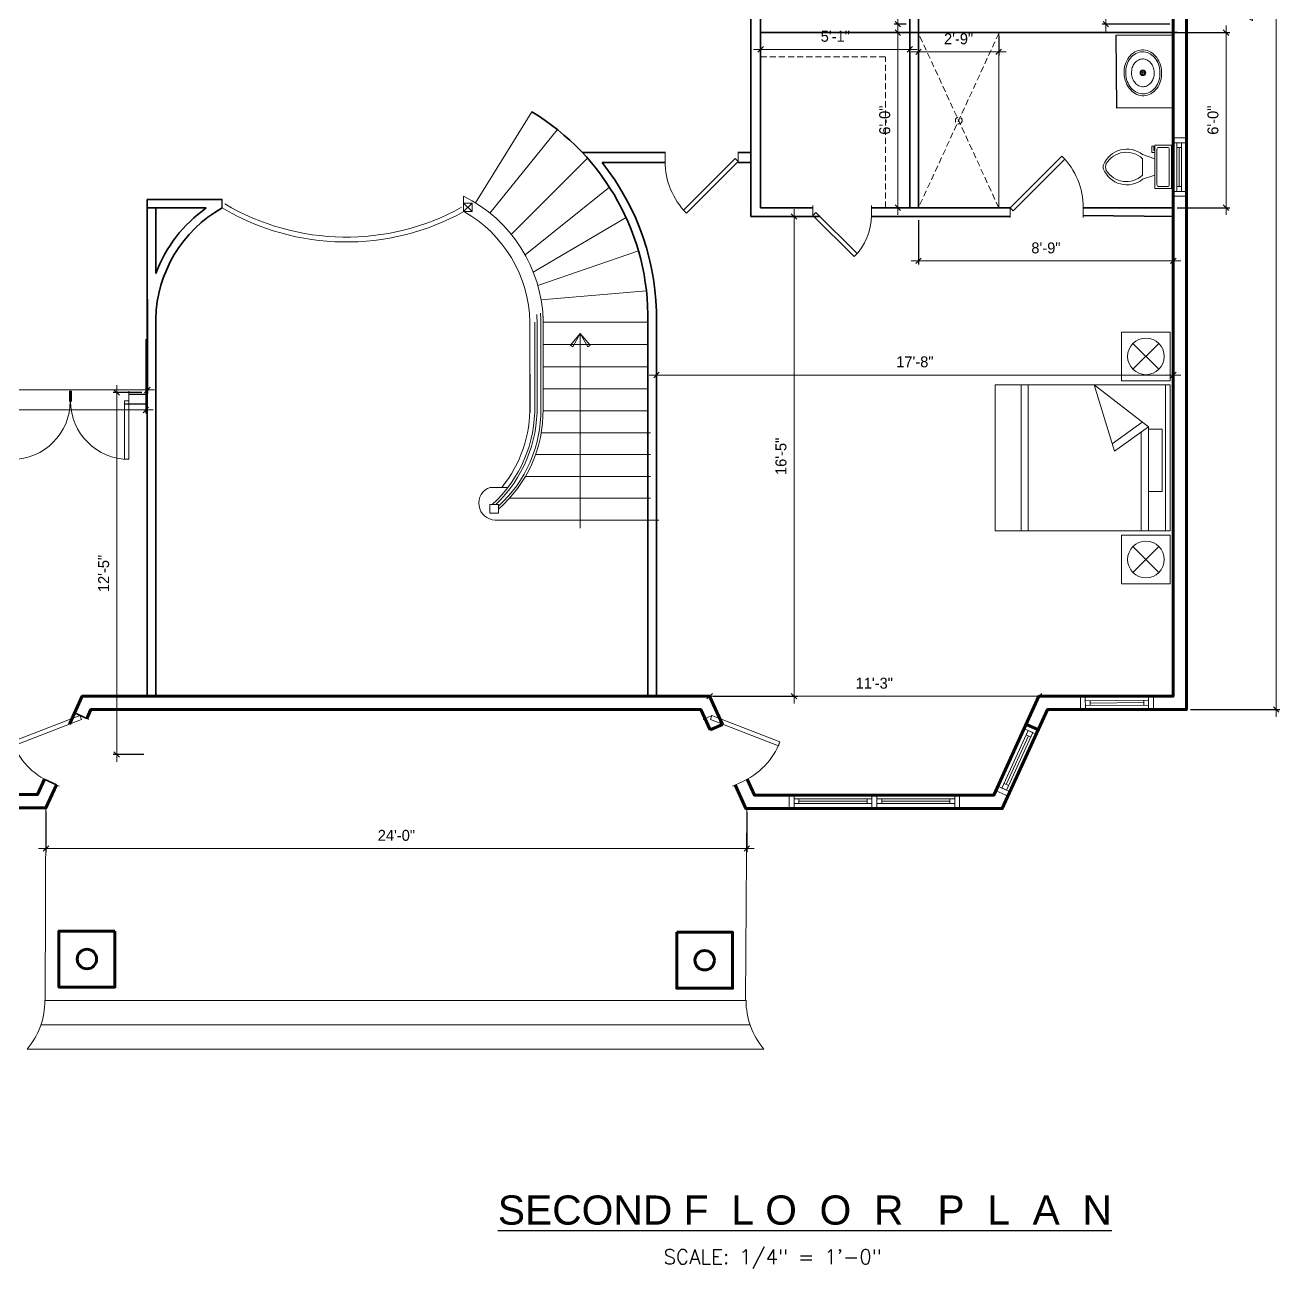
# Model space of a CAD drawing. Extents: x 2753 to 8941, y 12146 to 15850.
# Drawn here: x 7412 to 7928, y 13532 to 14043 of the extents above; entities that cross this region are included whole.
import ezdxf

# ---------------------------------------------------------------- set-up
doc = ezdxf.new("R2010")
doc.units = 0
doc.header["$LTSCALE"] = 20
doc.header["$MEASUREMENT"] = 0
doc.linetypes.add('HIDDEN', pattern=[0.375, 0.25, -0.125])
doc.layers.get('0').update_dxf_attribs({"lineweight": 9})
doc.layers.get('DefPoints').update_dxf_attribs({"color": 17})
for name, color, linetype in [('1-N-FRAMING-TXT', 4, 'Continuous'), ('A-WALL-PATT', 253, 'Continuous'), ('A-WALLS.', 7, 'Continuous'), ('ARROW', 4, 'Continuous'), ('S-DIM', 3, 'Continuous'), ('S-GRID-DIM', 1, 'Continuous'), ('S-HATCH', 8, 'Continuous'), ('WALLELEV1-2', 7, 'Continuous')]:
    doc.layers.add(name, color=color, linetype=linetype)
for name, color, linetype, lineweight in [('A-LIGHT+', 133, 'Continuous', 9), ('A-stairs', 30, 'Continuous', 13), ('A-Wall-New', 1, 'Continuous', 50), ('A-Wall-Partition', 3, 'Continuous', 35), ('A-windoor', 2, 'Continuous', 13), ('AFURNITURE', 134, 'Continuous', 18), ('DIM', 8, 'Continuous', 5), ('door', 43, 'Continuous', 13), ('Furniture', 132, 'Continuous', 5), ('hatch', 8, 'Continuous', 13), ('P-visible1', 33, 'Continuous', 20)]:
    doc.layers.add(name, color=color, linetype=linetype, lineweight=lineweight)
doc.styles.add('DIM60', font='romans.shx', dxfattribs={"height": 6})
doc.styles.get("Standard").update_dxf_attribs({"font": 'stylu.ttf'})
doc.styles.add('TITLE', font='arial.ttf', dxfattribs={"height": 12})
doc.dimstyles.new('Forum 24', dxfattribs={"dimscale": 24, "dimtxt": 0.1875, "dimasz": 0.09375, "dimexe": 0.0625, "dimexo": 0.0625, "dimgap": 0.125, "dimtad": 1, "dimdec": 4, "dimrnd": 1, "dimzin": 7, "dimdsep": 46, "dimlunit": 4, "dimtxsty": 'Standard', "dimblk": 'OBLIQUE', "dimblk1": 'DIMTICK', "dimblk2": 'OBLIQUE', "dimcen": -0.0625, "dimdle": 0.125, "dimclrd": 256, "dimclre": 256, "dimclrt": 256, "dimadec": 0, "dimazin": 0, "dimtfac": 1, "dimtdec": 4, "dimtmove": 1, "dimatfit": 3, "dimfxl": 0.0625, "dimtvp": 1.2, "dimfrac": 2, "dimtolj": 1, "dimtzin": 7, "dimlwd": 13, "dimarcsym": 0})

# ---------------------------------------------------------------- blocks, each defined once
blk = doc.blocks.new('_Oblique')
at = {"color": 0, "linetype": 'ByBlock', "lineweight": -2}
blk.add_line((-0.5, -0.5), (0.5, 0.5), dxfattribs=at)
blk = doc.blocks.new('*D825')
at = {"layer": 'DefPoints', "color": 0, "transparency": 16777216}
for p in [(7889.48, 14319.13), (7926.27, 14319.13), (7889.48, 13761.62)]:
    blk.add_point(p, dxfattribs=at)
at = {"layer": 'DIM', "lineweight": -2, "transparency": 16777216}
for p, q in [((7890.98, 14319.13), (7927.77, 14319.13)), ((7890.98, 13761.62), (7927.77, 13761.62))]:
    blk.add_line(p, q, dxfattribs=at)
at = {"layer": 'DIM', "lineweight": 13, "transparency": 16777216}
blk.add_line((7926.27, 13758.62), (7926.27, 14322.13), dxfattribs=at)
at = {"layer": 'DIM', "lineweight": 13, "transparency": 16777216, "xscale": 2.25, "yscale": 2.25, "zscale": 2.25}
for p, rotation in [((7926.27, 14319.13), 90), ((7926.27, 13761.62), 270)]:
    blk.add_blockref('_Oblique', p, dxfattribs=dict(at, rotation=rotation))
at = {"layer": 'DIM', "transparency": 16777216, "insert": (7915.57, 14052.37), "char_height": 4.5, "attachment_point": 5, "rotation": 90}
blk.add_mtext('\\A1;46\'-6"', dxfattribs=at)
blk = doc.blocks.new('DIMTICK')
for p, q in [((-1, 0), (1, 0)), ((0, 1), (0, -1))]:
    blk.add_line(p, q)
at = {"const_width": 0.141}
blk.add_lwpolyline([(0.71, 0.71), (-0.71, -0.71)], dxfattribs=at)
blk = doc.blocks.new('*U669')
for p, q in [((-18, 0), (2, 0)), ((-18, -3.75), (-18, -1.75)), ((-18, -1.75), (2, -1.75)), ((2, -3.75), (-18, -3.75)), ((-16, -1.75), (-16, -3.75)), ((0, -2.75), (-16, -2.75)), ((0, -1.75), (0, -3.75)), ((2, -1.75), (2, -3.75)), ((-18, -5.5), (2, -5.5))]:
    blk.add_line(p, q)
blk.add_lwpolyline([(-18, -5.5), (-20, -5.5), (-20, 0), (-18, 0)], close=True)
at = {"extrusion": (0, 0, -1)}
blk.add_lwpolyline([(-2, -5.5), (-4, -5.5), (-4, 0), (-2, 0)], close=True, dxfattribs=at)
blk = doc.blocks.new('*U675')
for p, q in [((-12, 0), (14, 0)), ((-12, -3.75), (-12, -1.75)), ((-12, -1.75), (14, -1.75)), ((14, -3.75), (-12, -3.75)), ((-10, -1.75), (-10, -3.75)), ((12, -2.75), (-10, -2.75)), ((12, -1.75), (12, -3.75)), ((14, -1.75), (14, -3.75)), ((-12, -5.5), (14, -5.5))]:
    blk.add_line(p, q)
blk.add_lwpolyline([(-12, -5.5), (-14, -5.5), (-14, 0), (-12, 0)], close=True)
at = {"extrusion": (0, 0, -1)}
blk.add_lwpolyline([(-14, -5.5), (-16, -5.5), (-16, 0), (-14, 0)], close=True, dxfattribs=at)
blk = doc.blocks.new('*U671')
for p, q in [((-12, 0), (20, 0)), ((-12, -3.75), (-12, -1.75)), ((-12, -1.75), (20, -1.75)), ((20, -3.75), (-12, -3.75)), ((-10, -1.75), (-10, -3.75)), ((18, -2.75), (-10, -2.75)), ((18, -1.75), (18, -3.75)), ((20, -1.75), (20, -3.75)), ((-12, -5.5), (20, -5.5))]:
    blk.add_line(p, q)
blk.add_lwpolyline([(-12, -5.5), (-14, -5.5), (-14, 0), (-12, 0)], close=True)
at = {"extrusion": (0, 0, -1)}
blk.add_lwpolyline([(-20, -5.5), (-22, -5.5), (-22, 0), (-20, 0)], close=True, dxfattribs=at)
blk = doc.blocks.new('*U674')
for p, q in [((-18, 0), (14, 0)), ((-18, -3.75), (-18, -1.75)), ((-18, -1.75), (14, -1.75)), ((14, -3.75), (-18, -3.75)), ((-16, -1.75), (-16, -3.75)), ((12, -2.75), (-16, -2.75)), ((12, -1.75), (12, -3.75)), ((14, -1.75), (14, -3.75)), ((-18, -5.5), (14, -5.5))]:
    blk.add_line(p, q)
blk.add_lwpolyline([(-18, -5.5), (-20, -5.5), (-20, 0), (-18, 0)], close=True)
at = {"extrusion": (0, 0, -1)}
blk.add_lwpolyline([(-14, -5.5), (-16, -5.5), (-16, 0), (-14, 0)], close=True, dxfattribs=at)
blk = doc.blocks.new('*U606')
for p, q in [((-30, 0), (-30, 4)), ((0, 0), (0, 4))]:
    blk.add_line(p, q)
blk.add_lwpolyline([(0, 0), (-21.21, -21.21), (-22.45, -19.98), (-1.24, 1.24)], close=True)
blk.add_arc((0, 0), 30, 180, 225)
blk = doc.blocks.new('A$C13B4006E')
at = {"layer": 'Furniture'}
for p, q in [((0, 83.54), (0, 103.54)), ((0, 103.54), (20, 103.54)), ((20, 83.54), (20, 103.54)), ((4.68, 98.86), (15.32, 88.21)), ((4.68, 88.21), (15.32, 98.86)), ((0, 83.54), (20, 83.54)), ((2, 21.77), (2, 81.77)), ((9, 38.97), (9, 81.77)), ((12, 41.12), (12, 81.77)), ((58.34, 81.77), (58.34, 21.77)), ((61.34, 81.77), (61.34, 21.77)), ((9, 38.97), (22.88, 48.93)), ((22.88, 48.93), (31.26, 21.77)), ((11.48, 37.05), (23.81, 45.91)), ((31.26, 21.77), (9, 38.97)), ((0, 20), (20, 20)), ((0, 20), (0, 0)), ((20, 20), (20, 0)), ((4.68, 4.68), (15.32, 15.32)), ((4.68, 15.32), (15.32, 4.68)), ((0, 0), (20, 0))]:
    blk.add_line(p, q, dxfattribs=at)
blk.add_lwpolyline([(72, 81.77), (0, 81.77), (0, 21.77), (72, 21.77)], close=True, dxfattribs=at)
blk.add_lwpolyline([(9, 39.96), (3.3, 39.96), (3.3, 65.54), (9, 65.54)], dxfattribs=at)
for centre in [(10, 93.54), (10, 10)]:
    blk.add_circle(centre, 7.53, dxfattribs=at)
blk = doc.blocks.new('*U678')
for p, q in [((-30, 0), (-30, -4)), ((0, 0), (0, -4))]:
    blk.add_line(p, q)
blk.add_lwpolyline([(0, 0), (-21.21, 21.21), (-22.45, 19.98), (-1.24, -1.24)], close=True)
blk.add_arc((0, 0), 30, 135, 180)
blk = doc.blocks.new('Toilet - top')
for p, q in [((9.5, -6), (9.5, -2)), ((-10, -8.5), (-8, -8.5)), ((-10, -9.5), (-10, -8.5)), ((-7, -9.5), (-10, -9.5)), ((-8, -8.5), (-8, -8)), ((-7, -8), (-7, -9.5)), ((-4, -8), (-6, -14)), ((4, -8), (6, -14)), ((4, -14), (-4, -14))]:
    blk.add_line(p, q)
blk.add_lwpolyline([(10.5, -8), (10.5, 0), (-10.5, 0), (-10.5, -8)], close=True)
for points in [[(-9.5, -2), (-9.5, -6)], [(8.5, -1), (-8.5, -1)], [(-8.5, -7), (8.5, -7)]]:
    blk.add_lwpolyline(points)
for centre, radius, start, end in [((-8.62, -1.88), 0.884, 81.8699, 188.1301), ((-8.62, -6.12), 0.884, 171.8699, 278.1301), ((8.62, -1.88), 0.884, 351.8699, 98.1301), ((8.62, -6.12), 0.884, 261.8699, 8.1301), ((3.52, -21.58), 12.17, 141.46911, 247.97143), ((4.2, -21.82), 11.33, 136.36773, 238.94682), ((-3.52, -21.58), 12.17, 292.02843, 38.53071), ((-4.2, -21.82), 11.33, 301.05301, 43.63209), ((0, -27.88), 4, 245.73182, 294.26817), ((0, -29), 4, 254.86053, 285.13947)]:
    blk.add_arc(centre, radius, start, end)
blk = doc.blocks.new('Sink - Oval top')
for p, q in [((-1, 0), (1, 0)), ((0, 1), (0, -1))]:
    blk.add_line(p, q)
at = {"linetype": 'Continuous'}
for points in [[(-12.23, 0.39, 0.117634), (-11.46, -3.36, 0.104469), (-8.88, -6.8, 0.090016), (-5.08, -9.07, 0.08192), (-0.32, -10.02, 0.08192), (4.49, -9.38, 0.090016), (8.42, -7.36, 0.104469), (11.22, -4.09, 0.117634), (12.23, -0.39, 0.117634), (11.46, 3.36, 0.104469), (8.88, 6.8, 0.090016), (5.08, 9.07, 0.08192), (0.32, 10.02, 0.08192), (-4.49, 9.38, 0.090016), (-8.42, 7.36, 0.104469), (-11.22, 4.09, 0.117634)], [(-11.29, 0.16, 0.118622), (-10.52, -3.25, 0.104678), (-8.07, -6.36, 0.089562), (-4.54, -8.37, 0.081185), (-0.13, -9.15, 0.081185), (4.3, -8.49, 0.089562), (7.89, -6.58, 0.104678), (10.42, -3.55, 0.118622), (11.29, -0.16, 0.118622), (10.52, 3.25, 0.104678), (8.07, 6.36, 0.089562), (4.54, 8.37, 0.081185), (0.13, 9.15, 0.081185), (-4.3, 8.49, 0.089562), (-7.89, 6.58, 0.104678), (-10.42, 3.55, 0.118622)], [(-7.42, 0.08, 0.118283), (-6.91, -2.17, 0.104607), (-5.29, -4.21, 0.089718), (-2.97, -5.53, 0.081436), (-0.07, -6.04, 0.081436), (2.84, -5.59, 0.089718), (5.2, -4.33, 0.104607), (6.86, -2.32, 0.118283), (7.42, -0.08, 0.118283), (6.91, 2.17, 0.104607), (5.29, 4.21, 0.089718), (2.97, 5.53, 0.081436), (0.07, 6.04, 0.081436), (-2.84, 5.59, 0.089718), (-5.2, 4.33, 0.104607), (-6.86, 2.32, 0.118283)]]:
    blk.add_lwpolyline(points, format="xyb", close=True, dxfattribs=at)
for radius in [1.5, 1]:
    blk.add_circle((0, 0), radius)
blk = doc.blocks.new('*U563')
for p, q in [((0, 0), (0, -4)), ((24, 0), (24, -4))]:
    blk.add_line(p, q)
blk.add_lwpolyline([(0, 0), (16.97, 16.97), (18.21, 15.73), (1.24, -1.24)], close=True)
blk.add_arc((0, 0), 24, 0, 45)
blk = doc.blocks.new('*D828')
at = {"layer": 'DefPoints', "color": 0, "transparency": 16777216}
for p in [(7722.91, 13964.42), (7693.35, 13767.12), (7728.05, 13767.12)]:
    blk.add_point(p, dxfattribs=at)
at = {"layer": 'S-HATCH', "lineweight": -2, "transparency": 16777216}
for p, q in [((7724.41, 13964.42), (7729.55, 13964.42)), ((7694.85, 13767.12), (7729.55, 13767.12))]:
    blk.add_line(p, q, dxfattribs=at)
at = {"layer": 'S-HATCH', "lineweight": 13, "transparency": 16777216}
blk.add_line((7728.05, 13967.42), (7728.05, 13764.12), dxfattribs=at)
at = {"layer": 'S-HATCH', "lineweight": 13, "transparency": 16777216, "xscale": 2.25, "yscale": 2.25, "zscale": 2.25}
for p, rotation in [((7728.05, 13964.42), 90), ((7728.05, 13767.12), 270)]:
    blk.add_blockref('_Oblique', p, dxfattribs=dict(at, rotation=rotation))
at = {"layer": 'S-HATCH', "transparency": 16777216, "insert": (7722.7, 13865.77), "char_height": 4.5, "attachment_point": 5, "rotation": 90}
blk.add_mtext('\\A1;16\'-5"', dxfattribs=at)
blk = doc.blocks.new('*D829')
at = {"layer": 'DefPoints', "color": 0, "transparency": 16777216}
for p in [(7770.7, 14040.04), (7775.69, 14040.04), (7775.69, 13968.04)]:
    blk.add_point(p, dxfattribs=at)
at = {"layer": 'S-HATCH', "lineweight": -2, "transparency": 16777216}
for p, q in [((7774.19, 14040.04), (7769.2, 14040.04)), ((7774.19, 13968.04), (7769.2, 13968.04))]:
    blk.add_line(p, q, dxfattribs=at)
at = {"layer": 'S-HATCH', "lineweight": 13, "transparency": 16777216}
blk.add_line((7770.7, 13965.04), (7770.7, 14043.04), dxfattribs=at)
at = {"layer": 'S-HATCH', "lineweight": 13, "transparency": 16777216, "xscale": 2.25, "yscale": 2.25, "zscale": 2.25}
for p, rotation in [((7770.7, 14040.04), 90), ((7770.7, 13968.04), 270)]:
    blk.add_blockref('_Oblique', p, dxfattribs=dict(at, rotation=rotation))
at = {"layer": 'S-HATCH', "transparency": 16777216, "insert": (7765.35, 14004.04), "char_height": 4.5, "attachment_point": 5, "rotation": 90}
blk.add_mtext('\\A1;6\'-0"', dxfattribs=at)
blk = doc.blocks.new('*D830')
at = {"layer": 'DefPoints', "color": 0, "transparency": 16777216}
for p in [(7714.33, 14040.04), (7775.69, 14040.04), (7775.69, 14033.15)]:
    blk.add_point(p, dxfattribs=at)
at = {"layer": 'S-HATCH', "lineweight": -2, "transparency": 16777216}
for p, q in [((7714.33, 14038.54), (7714.33, 14031.65)), ((7775.69, 14038.54), (7775.69, 14031.65))]:
    blk.add_line(p, q, dxfattribs=at)
at = {"layer": 'S-HATCH', "lineweight": 13, "transparency": 16777216}
blk.add_line((7711.33, 14033.15), (7778.69, 14033.15), dxfattribs=at)
at = {"layer": 'S-HATCH', "lineweight": 13, "transparency": 16777216, "xscale": 2.25, "yscale": 2.25, "zscale": 2.25, "rotation": 180}
blk.add_blockref('_Oblique', (7714.33, 14033.15), dxfattribs=at)
at = {"layer": 'S-HATCH', "lineweight": 13, "transparency": 16777216, "xscale": 2.25, "yscale": 2.25, "zscale": 2.25}
blk.add_blockref('_Oblique', (7775.69, 14033.15), dxfattribs=at)
at = {"layer": 'S-HATCH', "transparency": 16777216, "insert": (7745.01, 14038.5), "char_height": 4.5, "attachment_point": 5}
blk.add_mtext('\\A1;5\'-1"', dxfattribs=at)
blk = doc.blocks.new('*D831')
at = {"layer": 'DefPoints', "color": 0, "transparency": 16777216}
for p in [(7775.69, 14115.54), (7770.7, 14043.54), (7775.69, 14043.54)]:
    blk.add_point(p, dxfattribs=at)
at = {"layer": 'S-HATCH', "lineweight": 13, "transparency": 16777216}
blk.add_line((7770.7, 14118.54), (7770.7, 14040.54), dxfattribs=at)
at = {"layer": 'S-HATCH', "lineweight": -2, "transparency": 16777216}
for p, q in [((7774.19, 14115.54), (7769.2, 14115.54)), ((7774.19, 14043.54), (7769.2, 14043.54))]:
    blk.add_line(p, q, dxfattribs=at)
at = {"layer": 'S-HATCH', "lineweight": 13, "transparency": 16777216, "xscale": 2.25, "yscale": 2.25, "zscale": 2.25}
for p, rotation in [((7770.7, 14115.54), 90), ((7770.7, 14043.54), 270)]:
    blk.add_blockref('_Oblique', p, dxfattribs=dict(at, rotation=rotation))
at = {"layer": 'S-HATCH', "transparency": 16777216, "insert": (7765.35, 14079.54), "char_height": 4.5, "attachment_point": 5, "rotation": 90}
blk.add_mtext('\\A1;6\'-0"', dxfattribs=at)
blk = doc.blocks.new('bb')
at = {"layer": 'P-visible1', "lineweight": 13}
for points in [[(7081.1, 7192.56), (7081.1, 7216.56), (7082.86, 7216.56), (7082.86, 7192.56)], [(7129.1, 7192.56), (7129.1, 7216.56), (7127.34, 7216.56), (7127.34, 7192.56)]]:
    blk.add_lwpolyline(points, close=True, dxfattribs=at)
for points in [[(7081.1, 7192.56), (7081.1, 7188.56)], [(7104.66, 7192.56), (7104.66, 7188.56)], [(7105.1, 7192.56), (7105.1, 7188.56)], [(7105.1, 7192.56), (7105.1, 7188.56)], [(7105.54, 7192.56), (7105.54, 7188.56)], [(7129.1, 7192.56), (7129.1, 7188.56)]]:
    blk.add_lwpolyline(points, dxfattribs=at)
at = {"layer": 'P-visible1', "lineweight": 70}
for points in [[(7105.1, 7192.44), (7104.66, 7192.44)], [(7105.1, 7192.44), (7105.54, 7192.44)], [(7105.1, 7188.96), (7104.66, 7188.96)], [(7105.1, 7188.96), (7105.54, 7188.96)]]:
    blk.add_lwpolyline(points, dxfattribs=at)
at = {"layer": 'P-visible1', "lineweight": 13}
for centre, start, end in [((7081.03, 7192.65), 359.9523, 89.9522), ((7129.18, 7192.65), 90.0478, 180.0477)]:
    blk.add_arc(centre, 24, start, end, dxfattribs=at)
blk = doc.blocks.new('*U610')
for p, q in [((-30, 0), (-30, 4)), ((0, 0), (0, 4))]:
    blk.add_line(p, q)
blk.add_lwpolyline([(0, 0), (-21.21, -21.21), (-22.45, -19.98), (-1.24, 1.24)], close=True)
blk.add_arc((0, 0), 30, 180, 225)
blk = doc.blocks.new('*D841')
at = {"layer": 'DefPoints', "color": 0, "transparency": 16777216}
for p in [(7257.55, 13931.92), (7462.23, 13931.92), (7462.23, 13893.07)]:
    blk.add_point(p, dxfattribs=at)
at = {"layer": 'S-HATCH', "lineweight": -2, "transparency": 16777216}
for p, q in [((7257.55, 13930.42), (7257.55, 13891.57)), ((7462.23, 13930.42), (7462.23, 13891.57))]:
    blk.add_line(p, q, dxfattribs=at)
at = {"layer": 'S-HATCH', "lineweight": 13, "transparency": 16777216}
blk.add_line((7254.55, 13893.07), (7465.23, 13893.07), dxfattribs=at)
at = {"layer": 'S-HATCH', "lineweight": 13, "transparency": 16777216, "xscale": 2.25, "yscale": 2.25, "zscale": 2.25, "rotation": 180}
blk.add_blockref('_Oblique', (7257.55, 13893.07), dxfattribs=at)
at = {"layer": 'S-HATCH', "lineweight": 13, "transparency": 16777216, "xscale": 2.25, "yscale": 2.25, "zscale": 2.25}
blk.add_blockref('_Oblique', (7462.23, 13893.07), dxfattribs=at)
at = {"layer": 'S-HATCH', "transparency": 16777216, "insert": (7359.89, 13898.48), "char_height": 4.5, "attachment_point": 5}
blk.add_mtext('\\A1;17\'-1"', dxfattribs=at)
blk = doc.blocks.new('*D843')
at = {"layer": 'DefPoints', "color": 0, "transparency": 16777216}
for p in [(7883.98, 13899.21), (7671.49, 13767.12), (7883.98, 13767.12)]:
    blk.add_point(p, dxfattribs=at)
at = {"layer": 'S-HATCH', "lineweight": -2, "transparency": 16777216}
for p, q in [((7671.49, 13768.62), (7671.49, 13900.71)), ((7883.98, 13768.62), (7883.98, 13900.71))]:
    blk.add_line(p, q, dxfattribs=at)
at = {"layer": 'S-HATCH', "lineweight": 13, "transparency": 16777216}
blk.add_line((7668.49, 13899.21), (7886.98, 13899.21), dxfattribs=at)
at = {"layer": 'S-HATCH', "lineweight": 13, "transparency": 16777216, "xscale": 2.25, "yscale": 2.25, "zscale": 2.25, "rotation": 180}
blk.add_blockref('_Oblique', (7671.49, 13899.21), dxfattribs=at)
at = {"layer": 'S-HATCH', "lineweight": 13, "transparency": 16777216, "xscale": 2.25, "yscale": 2.25, "zscale": 2.25}
blk.add_blockref('_Oblique', (7883.98, 13899.21), dxfattribs=at)
at = {"layer": 'S-HATCH', "transparency": 16777216, "insert": (7777.73, 13904.62), "char_height": 4.5, "attachment_point": 5}
blk.add_mtext('\\A1;17\'-8"', dxfattribs=at)
blk = doc.blocks.new('*D844')
at = {"layer": 'A-WALL-PATT', "lineweight": -2, "transparency": 16777216}
for p, q in [((7779.19, 14038.54), (7779.19, 14030.64)), ((7812.19, 14038.54), (7812.19, 14030.64))]:
    blk.add_line(p, q, dxfattribs=at)
at = {"layer": 'A-WALL-PATT', "lineweight": 13, "transparency": 16777216}
blk.add_line((7776.19, 14032.14), (7815.19, 14032.14), dxfattribs=at)
at = {"layer": 'DefPoints', "color": 0, "transparency": 16777216}
for p in [(7779.19, 14040.04), (7812.19, 14040.04), (7812.19, 14032.14)]:
    blk.add_point(p, dxfattribs=at)
at = {"layer": 'A-WALL-PATT', "lineweight": 13, "transparency": 16777216, "xscale": 2.25, "yscale": 2.25, "zscale": 2.25, "rotation": 180}
blk.add_blockref('_Oblique', (7779.19, 14032.14), dxfattribs=at)
at = {"layer": 'A-WALL-PATT', "lineweight": 13, "transparency": 16777216, "xscale": 2.25, "yscale": 2.25, "zscale": 2.25}
blk.add_blockref('_Oblique', (7812.19, 14032.14), dxfattribs=at)
at = {"layer": 'A-WALL-PATT', "transparency": 16777216, "insert": (7795.69, 14037.47), "char_height": 4.5, "attachment_point": 5}
blk.add_mtext('\\A1;2\'-9"', dxfattribs=at)
blk = doc.blocks.new('*D850')
at = {"layer": 'DefPoints', "color": 0, "transparency": 16777216}
for p in [(7420.56, 13721.19), (7708.66, 13720.9), (7708.66, 13704.5)]:
    blk.add_point(p, dxfattribs=at)
at = {"layer": 'DIM', "lineweight": -2, "transparency": 16777216}
for p, q in [((7420.56, 13719.69), (7420.56, 13703)), ((7708.66, 13719.4), (7708.66, 13703))]:
    blk.add_line(p, q, dxfattribs=at)
at = {"layer": 'DIM', "lineweight": 13, "transparency": 16777216}
blk.add_line((7417.56, 13704.5), (7711.66, 13704.5), dxfattribs=at)
at = {"layer": 'DIM', "lineweight": 13, "transparency": 16777216, "xscale": 2.25, "yscale": 2.25, "zscale": 2.25, "rotation": 180}
blk.add_blockref('_Oblique', (7420.56, 13704.5), dxfattribs=at)
at = {"layer": 'DIM', "lineweight": 13, "transparency": 16777216, "xscale": 2.25, "yscale": 2.25, "zscale": 2.25}
blk.add_blockref('_Oblique', (7708.66, 13704.5), dxfattribs=at)
at = {"layer": 'DIM', "transparency": 16777216, "insert": (7564.61, 13709.87), "char_height": 4.5, "attachment_point": 5}
blk.add_mtext('\\A1;24\'-0"', dxfattribs=at)
blk = doc.blocks.new('*D794')
at = {"layer": 'DefPoints', "color": 0, "transparency": 16777216}
for p in [(7449.65, 13892.07), (7461.48, 13892.07), (7462.23, 13743.12)]:
    blk.add_point(p, dxfattribs=at)
at = {"layer": 'DIM', "lineweight": -2, "transparency": 16777216}
for p, q in [((7459.98, 13892.07), (7448.15, 13892.07)), ((7460.73, 13743.12), (7448.15, 13743.12))]:
    blk.add_line(p, q, dxfattribs=at)
at = {"layer": 'DIM', "lineweight": 13, "transparency": 16777216}
blk.add_line((7449.65, 13740.12), (7449.65, 13895.07), dxfattribs=at)
at = {"layer": 'DIM', "lineweight": 13, "transparency": 16777216, "xscale": 2.25, "yscale": 2.25, "zscale": 2.25}
for p, rotation in [((7449.65, 13892.07), 90), ((7449.65, 13743.12), 270)]:
    blk.add_blockref('_Oblique', p, dxfattribs=dict(at, rotation=rotation))
at = {"layer": 'DIM', "transparency": 16777216, "insert": (7444.3, 13817.6), "char_height": 4.5, "attachment_point": 5, "rotation": 90}
blk.add_mtext('\\A1;12\'-5"', dxfattribs=at)
blk = doc.blocks.new('*D795')
at = {"layer": 'DefPoints', "color": 0, "transparency": 16777216}
for p in [(7779.19, 13964.42), (7883.98, 13964.42), (7779.19, 13946.15)]:
    blk.add_point(p, dxfattribs=at)
at = {"layer": 'DIM', "lineweight": -2, "transparency": 16777216}
for p, q in [((7779.19, 13962.92), (7779.19, 13944.65)), ((7883.98, 13962.92), (7883.98, 13944.65))]:
    blk.add_line(p, q, dxfattribs=at)
at = {"layer": 'DIM', "lineweight": 13, "transparency": 16777216}
blk.add_line((7886.98, 13946.15), (7776.19, 13946.15), dxfattribs=at)
at = {"layer": 'DIM', "lineweight": 13, "transparency": 16777216, "xscale": 2.25, "yscale": 2.25, "zscale": 2.25, "rotation": 180}
blk.add_blockref('_Oblique', (7779.19, 13946.15), dxfattribs=at)
at = {"layer": 'DIM', "lineweight": 13, "transparency": 16777216, "xscale": 2.25, "yscale": 2.25, "zscale": 2.25}
blk.add_blockref('_Oblique', (7883.98, 13946.15), dxfattribs=at)
at = {"layer": 'DIM', "transparency": 16777216, "insert": (7831.59, 13951.47), "char_height": 4.5, "attachment_point": 5}
blk.add_mtext('\\A1;8\'-9"', dxfattribs=at)
blk = doc.blocks.new('*D796')
at = {"layer": 'DefPoints', "color": 0, "transparency": 16777216}
for p in [(7883.98, 14040.04), (7883.98, 13968.04), (7905.62, 13968.04)]:
    blk.add_point(p, dxfattribs=at)
at = {"layer": 'DIM', "lineweight": -2, "transparency": 16777216}
for p, q in [((7885.48, 14040.04), (7907.12, 14040.04)), ((7885.48, 13968.04), (7907.12, 13968.04))]:
    blk.add_line(p, q, dxfattribs=at)
at = {"layer": 'DIM', "lineweight": 13, "transparency": 16777216}
blk.add_line((7905.62, 14043.04), (7905.62, 13965.04), dxfattribs=at)
at = {"layer": 'DIM', "lineweight": 13, "transparency": 16777216, "xscale": 2.25, "yscale": 2.25, "zscale": 2.25}
for p, rotation in [((7905.62, 14040.04), 90), ((7905.62, 13968.04), 270)]:
    blk.add_blockref('_Oblique', p, dxfattribs=dict(at, rotation=rotation))
at = {"layer": 'DIM', "transparency": 16777216, "insert": (7900.27, 14004.04), "char_height": 4.5, "attachment_point": 5, "rotation": 90}
blk.add_mtext('\\A1;6\'-0"', dxfattribs=at)
blk = doc.blocks.new('*D804')
at = {"layer": 'DefPoints', "color": 0, "transparency": 16777216}
for p in [(7883.98, 14115.17), (7856.24, 14043.54), (7883.98, 14043.54)]:
    blk.add_point(p, dxfattribs=at)
at = {"layer": 'DIM', "lineweight": 13, "transparency": 16777216}
blk.add_line((7856.24, 14118.17), (7856.24, 14040.54), dxfattribs=at)
at = {"layer": 'DIM', "lineweight": -2, "transparency": 16777216}
for p, q in [((7882.48, 14115.17), (7854.74, 14115.17)), ((7882.48, 14043.54), (7854.74, 14043.54))]:
    blk.add_line(p, q, dxfattribs=at)
at = {"layer": 'DIM', "lineweight": 13, "transparency": 16777216, "xscale": 2.25, "yscale": 2.25, "zscale": 2.25}
for p, rotation in [((7856.24, 14115.17), 90), ((7856.24, 14043.54), 270)]:
    blk.add_blockref('_Oblique', p, dxfattribs=dict(at, rotation=rotation))
at = {"layer": 'DIM', "transparency": 16777216, "insert": (7850.89, 14079.36), "char_height": 4.5, "attachment_point": 5, "rotation": 90}
blk.add_mtext('\\A1;6\'-0"', dxfattribs=at)
blk = doc.blocks.new('*D855')
at = {"layer": 'A-WALL-PATT', "lineweight": -2, "transparency": 16777216}
for p, q in [((7033.04, 13913.92), (7033.04, 13883.36)), ((7461.65, 13913.92), (7461.65, 13883.36))]:
    blk.add_line(p, q, dxfattribs=at)
at = {"layer": 'A-WALL-PATT', "lineweight": 13, "transparency": 16777216}
blk.add_line((7464.65, 13884.86), (7030.04, 13884.86), dxfattribs=at)
at = {"layer": 'DefPoints', "color": 0, "transparency": 16777216}
for p in [(7033.04, 13915.42), (7461.65, 13915.42), (7033.04, 13884.86)]:
    blk.add_point(p, dxfattribs=at)
at = {"layer": 'A-WALL-PATT', "lineweight": 13, "transparency": 16777216, "xscale": 2.25, "yscale": 2.25, "zscale": 2.25, "rotation": 180}
blk.add_blockref('_Oblique', (7033.04, 13884.86), dxfattribs=at)
at = {"layer": 'A-WALL-PATT', "lineweight": 13, "transparency": 16777216, "xscale": 2.25, "yscale": 2.25, "zscale": 2.25}
blk.add_blockref('_Oblique', (7461.65, 13884.86), dxfattribs=at)
at = {"layer": 'A-WALL-PATT', "transparency": 16777216, "insert": (7247.34, 13890.2), "char_height": 4.5, "attachment_point": 5}
blk.add_mtext('\\A1;35\'-9"', dxfattribs=at)
blk = doc.blocks.new('*D768')
at = {"layer": 'A-WALL-PATT', "lineweight": 13, "transparency": 16777216}
blk.add_line((7831.73, 13767.12), (7690.35, 13767.12), dxfattribs=at)
at = {"layer": 'DefPoints', "color": 0, "transparency": 16777216}
for p in [(7693.35, 13767.12), (7693.35, 13767.12), (7828.73, 13767.12)]:
    blk.add_point(p, dxfattribs=at)
at = {"layer": 'A-WALL-PATT', "lineweight": 13, "transparency": 16777216, "xscale": 2.25, "yscale": 2.25, "zscale": 2.25, "rotation": 180}
blk.add_blockref('_Oblique', (7693.35, 13767.12), dxfattribs=at)
at = {"layer": 'A-WALL-PATT', "lineweight": 13, "transparency": 16777216, "xscale": 2.25, "yscale": 2.25, "zscale": 2.25}
blk.add_blockref('_Oblique', (7828.73, 13767.12), dxfattribs=at)
at = {"layer": 'A-WALL-PATT', "transparency": 16777216, "insert": (7761.04, 13772.45), "char_height": 4.5, "attachment_point": 5}
blk.add_mtext('\\A1;11\'-3"', dxfattribs=at)

msp = doc.modelspace()

# ---------------------------------------------------------------- linework, layer by layer
at = {"layer": '1-N-FRAMING-TXT'}
msp.add_lwpolyline([(7860.71377, 14008.98767), (7860.4804, 14038.98677), (7883.47971, 14039.16568), (7883.71308, 14009.16659)], close=True, dxfattribs=at)
at = {"layer": 'A-LIGHT+'}
msp.add_line((7812.21111, 13968.0428), (7812.21111, 14039.72841), dxfattribs=at)
for radius in [99.83607, 97.83607]:
    msp.add_arc((7543.983, 14053.77155), radius, 239.3026207, 298.9905184, dxfattribs=at)
at = {"layer": 'A-stairs'}
for p, q in [((7620.26907, 14007.40495), (7597.0684, 13970.04495)), ((7620.88644, 13941.54058), (7658.99016, 13964.02273)), ((7622.72768, 13936.10113), (7664.07444, 13950.34979)), ((7624.08436, 13930.21361), (7667.37212, 13933.88354)), ((7624.98914, 13885.16561), (7624.98914, 13921.00561)), ((7624.98914, 13921.00561), (7667.989, 13921.00561)), ((7420.56234, 13721.18994), (7420.25925, 13642.02562)), ((7708.65893, 13720.90007), (7708.05955, 13642.02562)), ((7420.25925, 13642.02562), (7708.40854, 13642.02562)), ((7418.48059, 13632.02562), (7709.97135, 13632.02562)), ((7412.82299, 13622.02562), (7715.62896, 13622.02562))]:
    msp.add_line(p, q, dxfattribs=at)
for points in [[(7603.06907, 13965.80495), (7630.66907, 14000.04495)], [(7643.00712, 13988.28501), (7611.88712, 13957.16435)], [(7592.18907, 13966.52495), (7592.19174, 13972.78828)], [(7652.15264, 13976.49783), (7617.55093, 13948.60173)], [(7595.70907, 13966.44495), (7592.1884, 13969.96428)], [(7592.18907, 13966.44495), (7595.70974, 13969.96428)], [(7622.50907, 13918.76561), (7622.50907, 13886.68561)], [(7624.02907, 13885.16561), (7624.02907, 13921.00561)], [(7640.10907, 13836.28561), (7640.10907, 13916.36628), (7637.0684, 13910.76628), (7636.10907, 13911.56561), (7640.10907, 13916.36628), (7643.22907, 13910.76628), (7644.1884, 13911.56561), (7640.10907, 13916.36628)], [(7624.98914, 13911.80628), (7667.989, 13911.80628)], [(7624.98914, 13902.52561), (7667.989, 13902.52561)], [(7619.54907, 13883.80628), (7619.54907, 13899.56561)], [(7624.98914, 13893.48561), (7667.989, 13893.48561)], [(7624.98914, 13884.52561), (7667.989, 13884.52561)], [(7624.26907, 13875.48561), (7668.98907, 13875.48561)], [(7621.86907, 13866.52561), (7668.9904, 13866.52561)], [(7617.70907, 13857.48561), (7668.9904, 13857.48561)], [(7603.14907, 13853.00561), (7610.50974, 13853.00561)], [(7611.22907, 13848.52561), (7668.98974, 13848.52561)], [(7605.30907, 13839.48561), (7672.50974, 13839.48561)]]:
    msp.add_lwpolyline(points, dxfattribs=at)
for points in [[(7592.18907, 13966.44495), (7595.70907, 13966.44495), (7595.70907, 13969.96428), (7592.18907, 13969.96428)], [(7606.58907, 13842.44561), (7603.06974, 13842.44561), (7603.06974, 13845.96561), (7606.58907, 13845.96561)]]:
    msp.add_lwpolyline(points, close=True, dxfattribs=at)
for points in [[(7619.46907, 13886.84561), (7619.46907, 13921.00495, 0.265574079), (7592.18107, 13966.55161)], [(7604.00907, 13845.96828, 0.216558178), (7621.46907, 13886.84561), (7621.46907, 13921.00495)]]:
    msp.add_lwpolyline(points, format="xyb", dxfattribs=at)
for centre, radius, start, end in [((7565.98777, 13919.92623), 59.00038, 1.1751769, 63.6321676), ((7567.59587, 13919.91485), 54.83095, 358.8443091, 4.3939117), ((7570.64666, 13921.01114), 53.30241, 0.004811, 3.9299132), ((7571.49229, 13921.05537), 53.41686, 359.9559252, 4.2373795), ((7567.75054, 13885.60709), 54.68268, 313.583054, 1.1741531), ((7571.18463, 13884.48625), 53.72148, 311.1225546, 0.7850263), ((7571.19144, 13884.48673), 52.76131, 312.0781213, 0.7893751), ((7567.74751, 13885.60627), 51.72273, 320.95082, 1.3286871), ((7605.42814, 13846.48739), 6.91876, 109.5252418, 268.3755508), ((7389.13881, 13642.02562), 30.99904, 319.8207279, 0), ((7739.31314, 13642.02562), 30.99904, 180, 220.1792721)]:
    msp.add_arc(centre, radius, start, end, dxfattribs=at)
at = {"layer": 'A-Wall-New', "lineweight": 70}
for p, q in [((7432.86184, 13761.36185), (7432.86184, 13761.62129)), ((7693.629, 13753.26276), (7698.63197, 13755.54754)), ((7828.57182, 13753.26276), (7823.56884, 13755.54754))]:
    msp.add_line(p, q, dxfattribs=at)
for points in [[(7703.82261, 13730.66879), (7708.28384, 13720.90007), (7813.66756, 13720.90007), (7832.26432, 13761.62129), (7889.35479, 13761.62129), (7889.35479, 14319.12574), (7675.40936, 14319.12574), (7675.40936, 14379.67461), (7435.89162, 14379.67461), (7435.89162, 14319.12574), (7378.51778, 14319.12574)], [(7708.79841, 13733.01308), (7711.81847, 13726.40007), (7810.13293, 13726.40007), (7828.72968, 13767.12129), (7883.85479, 13767.12129), (7883.85479, 14313.62574), (7669.90936, 14313.62574), (7669.90936, 14374.17461), (7441.39162, 14374.17461), (7441.39162, 14313.62574), (7346.38889, 14313.62574)], [(7384.93852, 14319.12574), (7027.53678, 14319.12574), (7027.53678, 13667.67673), (7267.51632, 13667.67673), (7267.51632, 13761.62129), (7296.71424, 13761.62129), (7315.17862, 13721.18994), (7420.56234, 13721.18994), (7424.89119, 13730.66879)], [(7359.67803, 14313.62574), (7033.03678, 14313.62574), (7033.03678, 13673.17673), (7262.01632, 13673.17673), (7262.01632, 13767.12129), (7300.24888, 13767.12129), (7318.71325, 13726.68994), (7417.02771, 13726.68994), (7419.91539, 13733.01308)], [(7430.26574, 13755.6772), (7435.49208, 13767.12129), (7693.34642, 13767.12129), (7698.63197, 13755.54754)], [(7437.35444, 13757.95951), (7439.02672, 13761.62129), (7689.81179, 13761.62129), (7693.629, 13753.26276)]]:
    msp.add_lwpolyline(points, dxfattribs=at)
for points in [[(7448.88942, 13670.52562), (7425.88942, 13670.52562), (7425.88942, 13647.52562), (7448.88942, 13647.52562)], [(7679.8141, 13670.02281), (7702.8141, 13670.02281), (7702.8141, 13647.02281), (7679.8141, 13647.02281)]]:
    msp.add_lwpolyline(points, close=True, dxfattribs=at)
for centre in [(7437.38942, 13659.02562), (7691.3141, 13658.52281)]:
    msp.add_circle(centre, 4, dxfattribs=at)
at = {"layer": 'A-Wall-Partition'}
for p, q in [((7710.328, 13964.4178), (7710.328, 14119.1678)), ((7714.328, 13968.0428), (7714.328, 14115.5428)), ((7775.69214, 14115.5428), (7775.69214, 13968.0428)), ((7779.19214, 14115.5428), (7779.19214, 13968.0428)), ((7885.61656, 14040.0428), (7714.328, 14040.0428)), ((7775.69214, 13968.0428), (7775.69214, 14040.0428)), ((7675.04357, 13990.67673), (7641.0564, 13990.67673)), ((7710.328, 13990.67673), (7705.04357, 13990.67673)), ((7675.04653, 13986.63666), (7649.1463, 13986.67673)), ((7710.328, 13986.67673), (7705.04115, 13986.67673)), ((7462.22832, 13971.42495), (7493.01632, 13971.42495)), ((7462.22832, 13967.92495), (7486.45753, 13967.92495)), ((7462.22832, 13767.12129), (7462.22832, 13967.92495)), ((7465.72832, 13940.97371), (7465.72832, 13967.92495)), ((7714.328, 13968.0428), (7735.82789, 13968.0428)), ((7759.82789, 13968.0428), (7816.94928, 13968.0428)), ((7846.94928, 13968.0428), (7884.38897, 13968.0428)), ((7710.328, 13964.4178), (7738.76301, 13964.4178)), ((7759.82348, 13964.4178), (7816.94928, 13964.4178)), ((7846.94928, 13964.82257), (7884.38897, 13964.4178)), ((7437.35444, 13757.95951), (7432.35146, 13760.24429)), ((7424.89119, 13730.66879), (7419.88821, 13732.95358))]:
    msp.add_line(p, q, dxfattribs=at)
for points in [[(7462.22832, 13897.92495), (7462.22832, 13971.42495)], [(7667.989, 13767.12129), (7667.989, 13921.00561)], [(7671.489, 13767.12129), (7671.489, 13921.00561)]]:
    msp.add_lwpolyline(points, dxfattribs=at)
for points in [[(7465.72832, 13767.12129), (7465.72832, 13922.37828, -0.265574079), (7493.01632, 13967.92495)], [(7465.72832, 13940.97371, -0.152580236), (7486.45753, 13967.92495)]]:
    msp.add_lwpolyline(points, format="xyb", dxfattribs=at)
for radius, end in [(99.19062, 58.7779953), (102.69062, 38.5297675)]:
    msp.add_arc((7568.813, 13922.70857), radius, 359.0162654, end, dxfattribs=at)
at = {"layer": 'AFURNITURE', "linetype": 'HIDDEN', "ltscale": 0.5}
for p, q in [((7812.21111, 14039.72841), (7779.21111, 13968.0428)), ((7812.21111, 13968.0428), (7779.21111, 14039.72841)), ((7714.328, 14030.0428), (7765.69214, 14030.0428)), ((7765.69214, 13968.0428), (7765.69214, 14030.0428))]:
    msp.add_line(p, q, dxfattribs=at)
msp.add_circle((7795.75402, 14003.89257), 1.3958, dxfattribs=at)
at = {"layer": 'ARROW'}
msp.add_line((7493.01632, 13967.92495), (7493.01632, 13971.42495), dxfattribs=at)
at = {"layer": 'S-DIM', "color": 1}
for p, q in [((7430.18406, 13891.31282), (7431.06405, 13891.31282)), ((7430.52033, 13887.31282), (7430.72779, 13887.31282))]:
    msp.add_line(p, q, dxfattribs=at)
at = {"layer": 'S-DIM'}
for p, q in [((7454.62392, 13891.31282), (7461.56936, 13891.31282)), ((7452.86393, 13887.31282), (7461.56936, 13887.31282))]:
    msp.add_line(p, q, dxfattribs=at)

# ---------------------------------------------------------------- block references
at = {"layer": 'A-windoor', "lineweight": 25}
for name, p, rotation in [('*U669', (7883.6227, 13992.75321), 89.99999999999999), ('*U675', (7861.80951, 13761.63075), 180.5423610800463), ('*U675', (7816.9222, 13740.99343), 65.45454545454643)]:
    msp.add_blockref(name, p, dxfattribs=dict(at, rotation=rotation))
for name, p in [('*U674', (7746.08224, 13726.68994)), ('*U671', (7774.08224, 13726.68994))]:
    msp.add_blockref(name, p, dxfattribs=at)
at = {"layer": 'door', "lineweight": 20}
msp.add_blockref('*U610', (7705.04357, 13987.05795), dxfattribs=at)
at = {"layer": 'door', "lineweight": 20, "xscale": -1}
msp.add_blockref('*U678', (7816.94928, 13968.0428), dxfattribs=at)
for name, p, rotation in [('*U563', (7735.82789, 13964.87804), 180), ('*U606', (7434.54459, 13759.20443), 246.104002019393)]:
    msp.add_blockref(name, p, dxfattribs=dict(at, rotation=rotation))
at = {"layer": 'door', "lineweight": 20, "rotation": 113.895997980607}
msp.add_blockref('*U606', (7694.29391, 13759.20443), dxfattribs=at)
at = {"layer": 'Furniture', "rotation": 180}
msp.add_blockref('A$C13B4006E', (7882.69987, 13916.89288), dxfattribs=at)
at = {"layer": 'hatch'}
for name, p, xscale, yscale, zscale, rotation in [('Sink - Oval top', (7871.44112, 14023.50731), -0.7698269942324506, 0.7698269942324512, 0.7698269942324512, 270.7746796244247), ('Toilet - top', (7883.16004, 13984.80095), 0.8484843624469084, 0.8484843624469084, 0.8484843624469084, 270)]:
    msp.add_blockref(name, p, dxfattribs=dict(at, xscale=xscale, yscale=yscale, zscale=zscale, rotation=rotation))
at = {"layer": 'S-GRID-DIM', "xscale": -1, "rotation": 180}
msp.add_blockref('bb', (325.52209, 21081.15104), dxfattribs=at)

# ---------------------------------------------------------------- texts
at = {"layer": 'A-WALLS.', "color": 7, "linetype": 'Continuous', "lineweight": 25, "style": 'DIM60'}
msp.add_text('SCALE: 1/4" = 1\'-0" ', height=6, dxfattribs=at).set_placement((7674.39599, 13533.5825))
at = {"layer": 'WALLELEV1-2', "color": 4, "insert": (7732.50352, 13561.80032), "char_height": 12, "width": 361.3150326, "attachment_point": 2, "style": 'TITLE'}
msp.add_mtext('\\A1;{\\LSECOND F  L O  O  R   P  L  A  N}', dxfattribs=at)

# ---------------------------------------------------------------- dimensions: what is measured, and where the dimension line sits
at = {"layer": 'A-WALL-PATT'}
for base, p1, p2, picture, middle in [((7812.19214, 14032.14104), (7779.19214, 14040.0428), (7812.19214, 14040.0428), '*D844', (7795.69214, 14037.46516)), ((7693.34642, 13767.12129), (7828.72968, 13767.12129), (7693.34642, 13767.12129), '*D768', (7761.03805, 13772.452))]:
    dim = msp.add_linear_dim(base=base, p1=p1, p2=p2, dimstyle='Forum 24', dxfattribs=at)
    dim.commit()
    dim.dimension.update_dxf_attribs({"geometry": picture, "text_midpoint": middle})
at = {"layer": 'A-WALL-PATT', "color": 1}
dim = msp.add_aligned_dim(p1=(7461.64971, 13915.42495), p2=(7033.03678, 13915.42495), distance=30.56756, dimstyle='Forum 24', dxfattribs=at)
dim.commit()
dim.dimension.update_dxf_attribs({"geometry": '*D855', "text_midpoint": (7247.34324, 13890.20457)})
at = {"layer": 'DIM'}
dim = msp.add_linear_dim(base=(7926.269539, 14319.125738), p1=(7889.479495, 13761.621286), p2=(7889.479495, 14319.125738), angle=90, dimstyle='Forum 24', dxfattribs=at)
dim.commit()
dim.dimension.update_dxf_attribs({"geometry": '*D825', "text_midpoint": (7920.919063, 14052.373512), "dimtype": 160})
for base, p1, p2, picture, middle in [((7856.24131, 14043.5428), (7883.97949, 14115.1678), (7883.97949, 14043.5428), '*D804', (7850.89083, 14079.3553)), ((7905.62318, 13968.0428), (7883.97949, 14040.0428), (7883.97949, 13968.0428), '*D796', (7900.2727, 14004.0428)), ((7449.64971, 13892.07088), (7462.22832, 13743.12129), (7461.4776, 13892.07088), '*D794', (7444.30252, 13817.59608))]:
    dim = msp.add_linear_dim(base=base, p1=p1, p2=p2, angle=90, dimstyle='Forum 24', dxfattribs=at)
    dim.commit()
    dim.dimension.update_dxf_attribs({"geometry": picture, "text_midpoint": middle})
for base, p1, p2, picture, middle in [((7779.192138, 13946.145286), (7883.979495, 13964.422229), (7779.192138, 13964.417802), '*D795', (7831.585816, 13951.472702)), ((7708.65893, 13704.49919), (7420.56234, 13721.18994), (7708.65893, 13720.90007), '*D850', (7564.61064, 13709.86614))]:
    dim = msp.add_linear_dim(base=base, p1=p1, p2=p2, dimstyle='Forum 24', dxfattribs=at)
    dim.commit()
    dim.dimension.update_dxf_attribs({"geometry": picture, "text_midpoint": middle})
at = {"layer": 'S-HATCH'}
for base, p1, p2, picture, middle in [((7770.69769, 14043.5428), (7775.69214, 14115.5428), (7775.69214, 14043.5428), '*D831', (7765.34722, 14079.5428)), ((7770.69769, 14040.0428), (7775.69214, 13968.0428), (7775.69214, 14040.0428), '*D829', (7765.34722, 14004.0428)), ((7728.04569, 13767.12129), (7722.90814, 13964.4178), (7693.34642, 13767.12129), '*D828', (7722.69851, 13865.76954))]:
    dim = msp.add_linear_dim(base=base, p1=p1, p2=p2, angle=90, dimstyle='Forum 24', dxfattribs=at)
    dim.commit()
    dim.dimension.update_dxf_attribs({"geometry": picture, "text_midpoint": middle})
for base, p1, p2, picture, middle in [((7775.69214, 14033.15155), (7714.328, 14040.0428), (7775.69214, 14040.0428), '*D830', (7745.01007, 14038.49873)), ((7462.22832, 13893.07218), (7257.54852, 13931.92495), (7462.22832, 13931.92495), '*D841', (7359.88842, 13898.4836)), ((7883.97949, 13899.20715), (7671.489, 13767.12129), (7883.97949, 13767.12129), '*D843', (7777.73425, 13904.61857))]:
    dim = msp.add_linear_dim(base=base, p1=p1, p2=p2, dimstyle='Forum 24', dxfattribs=at)
    dim.commit()
    dim.dimension.update_dxf_attribs({"geometry": picture, "text_midpoint": middle})

doc.saveas('drawing.dxf')
